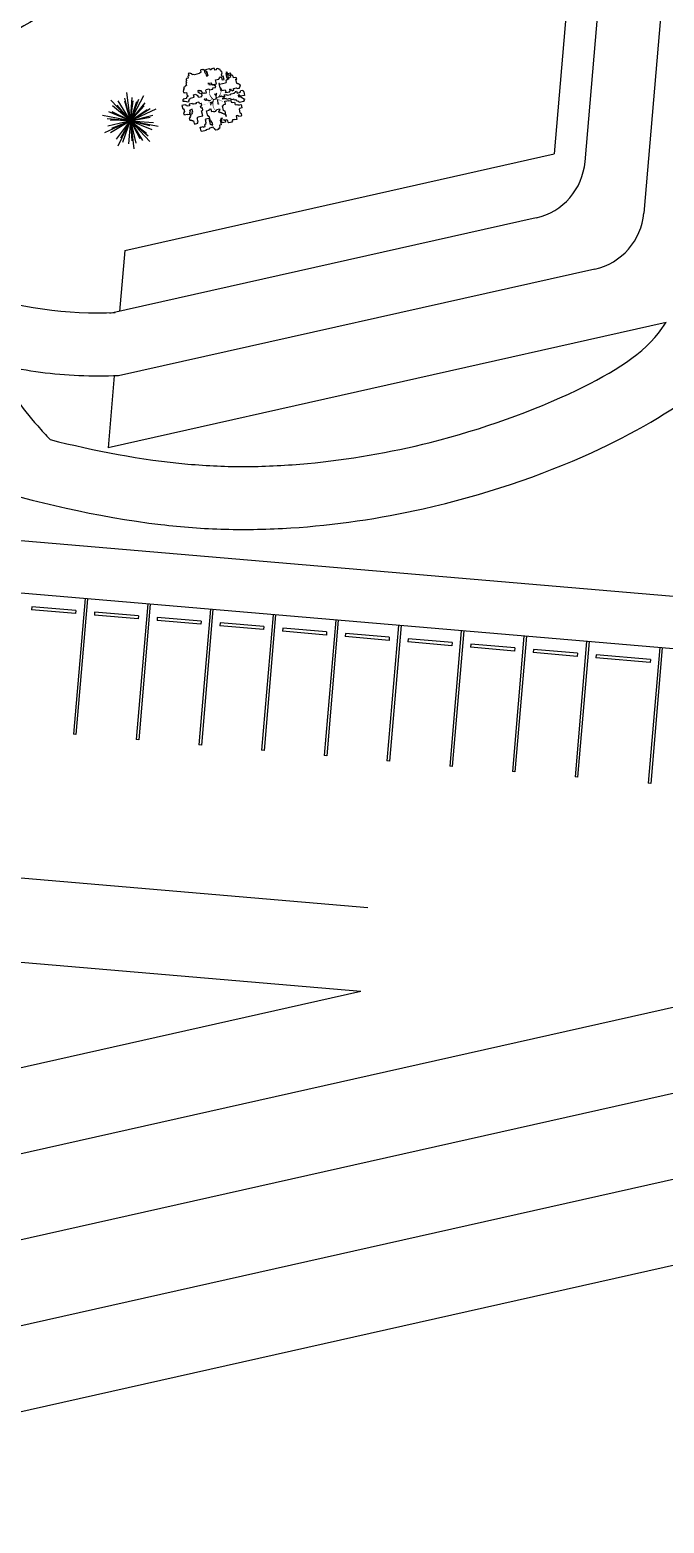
# Model space of a CAD drawing. Header units: inches. Extents: x 40 to 251, y 0 to 175.
# Drawn here: x 117.9 to 148.1, y 0.4 to 71.5 of the extents above; entities that cross this region are included whole.
import ezdxf

# ---------------------------------------------------------------- set-up
doc = ezdxf.new("R2010")
doc.units = ezdxf.units.IN
doc.header["$MEASUREMENT"] = 0
doc.layers.add('CUADRICULA', color=84, linetype='Continuous')
doc.layers.add('SENDAS', color=6, linetype='Continuous')

msp = doc.modelspace()

# ---------------------------------------------------------------- linework, layer by layer
for p, q in [((143.657, 75.035), (142.856, 65.631)), ((122.393, 61.033), (142.856, 65.631)), ((122.393, 61.033), (122.145, 58.127)), ((148.195, 57.606), (121.592, 51.629)), ((121.883, 55.053), (121.592, 51.629)), ((73.523, 50.947), (154.914, 44.017)), ((154.93, 41.507), (96.581, 46.475)), ((91.152, 12.087), (242.003, 45.981)), ((120.494, 44.439), (119.944, 37.98)), ((120.614, 44.428), (120.064, 37.969)), ((123.483, 44.184), (122.933, 37.725)), ((123.603, 44.174), (123.053, 37.715)), ((117.962, 44.052), (117.949, 43.903)), ((120.042, 43.724), (117.949, 43.903)), ((120.055, 43.874), (117.962, 44.052)), ((120.055, 43.874), (120.042, 43.724)), ((120.951, 43.798), (120.939, 43.648)), ((123.031, 43.47), (120.939, 43.648)), ((123.044, 43.619), (120.951, 43.798)), ((123.044, 43.619), (123.031, 43.47)), ((123.941, 43.543), (123.928, 43.394)), ((126.033, 43.365), (123.941, 43.543)), ((126.473, 43.93), (125.923, 37.471)), ((126.592, 43.919), (126.042, 37.46)), ((129.462, 43.675), (128.912, 37.216)), ((129.581, 43.665), (129.031, 37.206)), ((132.451, 43.421), (131.901, 36.962)), ((126.02, 43.215), (123.928, 43.394)), ((126.033, 43.365), (126.02, 43.215)), ((126.93, 43.289), (126.917, 43.139)), ((129.009, 42.961), (126.917, 43.139)), ((129.022, 43.11), (126.93, 43.289)), ((129.022, 43.11), (129.009, 42.961)), ((129.919, 43.034), (129.906, 42.885)), ((131.999, 42.706), (129.906, 42.885)), ((132.011, 42.856), (129.919, 43.034)), ((132.011, 42.856), (131.999, 42.706)), ((132.57, 43.41), (132.021, 36.951)), ((132.908, 42.78), (132.895, 42.63)), ((135.001, 42.601), (132.908, 42.78)), ((135.44, 43.166), (134.89, 36.707)), ((135.56, 43.156), (135.01, 36.697)), ((138.429, 42.912), (137.879, 36.453)), ((138.549, 42.901), (137.999, 36.442)), ((92.029, 8.184), (242.879, 42.078)), ((134.988, 42.452), (132.895, 42.63)), ((135.001, 42.601), (134.988, 42.452)), ((135.897, 42.525), (135.885, 42.376)), ((137.977, 42.197), (135.885, 42.376)), ((137.99, 42.347), (135.897, 42.525)), ((137.99, 42.347), (137.977, 42.197)), ((138.887, 42.271), (138.874, 42.121)), ((140.966, 41.943), (138.874, 42.121)), ((140.979, 42.092), (138.887, 42.271)), ((141.418, 42.657), (140.869, 36.198)), ((140.979, 42.092), (140.966, 41.943)), ((141.538, 42.647), (140.988, 36.188)), ((141.876, 42.016), (141.863, 41.867)), ((143.968, 41.838), (141.876, 42.016)), ((144.408, 42.403), (143.858, 35.944)), ((144.527, 42.393), (143.977, 35.933)), ((147.895, 42.106), (147.345, 35.647)), ((148.015, 42.096), (147.465, 35.636)), ((143.955, 41.688), (141.863, 41.867)), ((143.968, 41.838), (143.955, 41.688)), ((144.865, 41.762), (144.852, 41.612)), ((147.443, 41.392), (144.852, 41.612)), ((147.456, 41.541), (144.865, 41.762)), ((147.456, 41.541), (147.443, 41.392)), ((39.834, 37.735), (133.98, 29.719)), ((92.905, 4.282), (243.756, 38.176)), ((120.064, 37.969), (119.944, 37.98)), ((123.053, 37.715), (122.933, 37.725)), ((126.042, 37.46), (125.923, 37.471)), ((129.031, 37.206), (128.912, 37.216)), ((132.021, 36.951), (131.901, 36.962)), ((135.01, 36.697), (134.89, 36.707)), ((137.999, 36.442), (137.879, 36.453)), ((140.988, 36.188), (140.869, 36.198)), ((143.977, 35.933), (143.858, 35.944)), ((147.465, 35.636), (147.345, 35.647)), ((93.782, 0.379), (244.633, 34.273)), ((40.754, 33.642), (133.641, 25.734)), ((90.275, 15.99), (133.641, 25.734))]:
    msp.add_line(p, q)
at = {"layer": 'CUADRICULA'}
for p, q in [((122.658, 67.215), (122.49, 68.559)), ((122.655, 67.215), (123.291, 68.411)), ((122.655, 67.215), (121.631, 67.637)), ((122.655, 67.215), (121.729, 68.203)), ((122.655, 67.215), (121.787, 67.635)), ((122.655, 67.215), (121.812, 67.933)), ((122.655, 67.215), (122.033, 67.952)), ((122.655, 67.215), (122.075, 68.159)), ((122.658, 67.215), (122.389, 68.142)), ((122.658, 67.215), (122.397, 68.292)), ((122.655, 67.215), (123.062, 68.245)), ((122.655, 67.215), (122.969, 68.127)), ((122.655, 67.215), (123.361, 68.069)), ((122.655, 67.215), (123.313, 67.921)), ((122.655, 67.215), (123.599, 67.795)), ((122.655, 67.215), (123.882, 67.79)), ((122.655, 67.215), (123.453, 67.757)), ((122.658, 67.215), (122.743, 68.32)), ((122.658, 67.215), (122.789, 68.171)), ((122.655, 67.215), (121.325, 67.47)), ((122.655, 67.215), (121.429, 66.64)), ((122.655, 67.215), (121.551, 67.3)), ((122.655, 67.215), (121.578, 66.955)), ((122.655, 67.215), (121.691, 67.245)), ((122.655, 67.215), (121.712, 66.635)), ((122.655, 67.215), (121.762, 66.851)), ((122.654, 67.22), (121.976, 66.344)), ((122.654, 67.22), (122.056, 66.005)), ((122.654, 67.22), (122.184, 66.378)), ((122.654, 67.22), (122.28, 66.178)), ((122.657, 67.227), (122.572, 66.122)), ((122.655, 67.215), (123.732, 67.475)), ((122.655, 67.215), (123.605, 67.386)), ((122.655, 67.215), (123.581, 66.227)), ((122.655, 67.215), (123.986, 66.96)), ((122.655, 67.215), (123.111, 66.365)), ((122.655, 67.215), (123.418, 66.624)), ((122.655, 67.215), (123.592, 66.985)), ((122.655, 67.215), (123.236, 66.271)), ((122.655, 67.215), (123.499, 66.497)), ((122.655, 67.215), (123.68, 66.793)), ((122.655, 67.215), (123.76, 67.13)), ((122.657, 67.227), (122.917, 66.15)), ((122.657, 67.227), (122.727, 66.265)), ((122.657, 67.227), (122.825, 65.883))]:
    msp.add_line(p, q, dxfattribs=at)
for points in [[(126.808, 69.728), (126.813, 69.705), (126.768, 69.695), (126.773, 69.672), (126.75, 69.667), (126.755, 69.645), (126.687, 69.629), (126.677, 69.674), (126.65, 69.692), (126.644, 69.715), (126.531, 69.689), (126.536, 69.667), (126.514, 69.661), (126.496, 69.634), (126.474, 69.629), (126.463, 69.674), (126.441, 69.669), (126.436, 69.691), (126.232, 69.646), (126.247, 69.578), (126.27, 69.583), (126.28, 69.538), (126.325, 69.548), (126.303, 69.543), (126.343, 69.362), (126.298, 69.352), (126.303, 69.329), (126.273, 69.465), (126.245, 69.482), (126.222, 69.477), (126.187, 69.635), (126.164, 69.63), (126.159, 69.653), (126.091, 69.638), (126.086, 69.66), (126.018, 69.645), (126, 69.617), (126.021, 69.527), (125.998, 69.522), (126.003, 69.499), (125.935, 69.484), (125.94, 69.461), (125.714, 69.411), (125.664, 69.423), (125.596, 69.408), (125.585, 69.453), (125.563, 69.448), (125.535, 69.465), (125.512, 69.46), (125.485, 69.478), (125.417, 69.463), (125.437, 69.372), (125.42, 69.344), (125.397, 69.339), (125.417, 69.249), (125.327, 69.228), (125.332, 69.206), (125.309, 69.201), (125.33, 69.11), (125.307, 69.105), (125.327, 69.015), (125.305, 69.01), (125.33, 68.897), (125.307, 68.892), (125.29, 68.864), (125.267, 68.859), (125.25, 68.831), (125.204, 68.821), (125.22, 68.753), (125.197, 68.748), (125.207, 68.703), (125.184, 68.698), (125.195, 68.652), (125.177, 68.625), (125.192, 68.557), (125.238, 68.567), (125.243, 68.544), (125.333, 68.565), (125.369, 68.406), (125.391, 68.412), (125.402, 68.366), (125.356, 68.356), (125.361, 68.334), (125.339, 68.328), (125.344, 68.306), (125.321, 68.301), (125.326, 68.278), (125.168, 68.243), (125.173, 68.22), (125.15, 68.215), (125.165, 68.147), (125.188, 68.152), (125.261, 68.145), (125.334, 68.137), (125.362, 68.12), (125.452, 68.14), (125.442, 68.185), (125.465, 68.191), (125.46, 68.213), (125.477, 68.241), (125.472, 68.263), (125.518, 68.274), (125.512, 68.296), (125.694, 68.337), (125.668, 68.45), (125.781, 68.475), (125.786, 68.453), (125.809, 68.458), (125.837, 68.44), (125.842, 68.418), (125.865, 68.423), (125.875, 68.378), (125.902, 68.36), (125.907, 68.337), (126.066, 68.373), (126.061, 68.396), (126.084, 68.401), (126.058, 68.514), (126.013, 68.504), (125.985, 68.521), (125.962, 68.516), (125.957, 68.539), (125.935, 68.534), (125.93, 68.556), (125.907, 68.551), (125.882, 68.664), (125.927, 68.674), (125.932, 68.652), (125.977, 68.662), (126.005, 68.644), (126.028, 68.65), (126.038, 68.604), (126.065, 68.587), (126.071, 68.564), (126.093, 68.569), (126.098, 68.547), (126.121, 68.552), (126.126, 68.529), (126.194, 68.544), (126.199, 68.522), (126.29, 68.542), (126.259, 68.678), (126.277, 68.706), (126.39, 68.731), (126.395, 68.708), (126.418, 68.713), (126.423, 68.691), (126.581, 68.726), (126.576, 68.749), (126.599, 68.754), (126.594, 68.777), (126.707, 68.802), (126.702, 68.825), (126.724, 68.83), (126.709, 68.898), (126.664, 68.888), (126.659, 68.91), (126.613, 68.9), (126.608, 68.923), (126.563, 68.912), (126.558, 68.935), (126.422, 68.904), (126.402, 68.995), (126.357, 68.985), (126.515, 69.02), (126.53, 68.953), (126.553, 68.958), (126.581, 68.94), (126.762, 68.981), (126.721, 69.162), (126.88, 69.197), (126.897, 69.225), (126.892, 69.248), (126.915, 69.253), (126.905, 69.298), (126.95, 69.308), (126.955, 69.286), (126.978, 69.291), (126.983, 69.268), (127.005, 69.273), (127.031, 69.16), (127.121, 69.18), (127.086, 69.339), (127.04, 69.328), (127.035, 69.351), (127.013, 69.346), (126.997, 69.414), (127.02, 69.419), (127.01, 69.464), (127.033, 69.469), (127.012, 69.56), (126.99, 69.555), (126.985, 69.577), (126.957, 69.595), (126.942, 69.663), (126.919, 69.657), (126.891, 69.675), (126.869, 69.67), (126.863, 69.693), (126.841, 69.687), (126.836, 69.71)], [(127.231, 69.538), (127.254, 69.543), (127.33, 69.204), (127.307, 69.198), (127.353, 69.209), (127.348, 69.231), (127.365, 69.259), (127.383, 69.287), (127.405, 69.292), (127.446, 69.324), (127.435, 69.37), (127.385, 69.382), (127.362, 69.377), (127.357, 69.4), (127.267, 69.379), (127.246, 69.47), (127.201, 69.46), (127.242, 69.279), (127.265, 69.284), (127.27, 69.261), (127.292, 69.266), (127.307, 69.198), (127.262, 69.188), (127.267, 69.166), (127.222, 69.155), (127.227, 69.133), (127.204, 69.128), (127.225, 69.037), (127.202, 69.032), (127.185, 69.005), (126.913, 68.943), (126.903, 68.989), (126.88, 68.984), (126.926, 68.78), (126.948, 68.785), (126.976, 68.768), (126.986, 68.722), (126.941, 68.712), (126.951, 68.667), (127.019, 68.682), (127.024, 68.66), (127.183, 68.695), (127.203, 68.605), (127.18, 68.6), (127.191, 68.555), (127.394, 68.6), (127.389, 68.623), (127.412, 68.628), (127.392, 68.718), (127.437, 68.729), (127.447, 68.683), (127.47, 68.688), (127.475, 68.666), (127.497, 68.671), (127.502, 68.648), (127.593, 68.669), (127.573, 68.759), (127.708, 68.79), (127.736, 68.772), (127.741, 68.75), (127.854, 68.775), (127.849, 68.798), (127.872, 68.803), (127.867, 68.825), (127.885, 68.853), (127.879, 68.876), (127.902, 68.881), (127.892, 68.926), (127.864, 68.943), (127.842, 68.938), (127.836, 68.961), (127.814, 68.956), (127.809, 68.978), (127.786, 68.973), (127.758, 68.991), (127.736, 68.986), (127.69, 69.189), (127.735, 69.2), (127.72, 69.267), (127.675, 69.257), (127.67, 69.28), (127.579, 69.259), (127.559, 69.35), (127.536, 69.345), (127.531, 69.367), (127.503, 69.385), (127.481, 69.38), (127.453, 69.397), (127.438, 69.465), (127.41, 69.483), (127.297, 69.457), (127.269, 69.475)], [(126.751, 68.422), (126.745, 68.42), (126.744, 68.426), (126.738, 68.43), (126.733, 68.429), (126.726, 68.433), (126.72, 68.437), (126.713, 68.441), (126.708, 68.44), (126.707, 68.445), (126.702, 68.444), (126.695, 68.448), (126.683, 68.5)], [(126.729, 68.273), (126.745, 68.277), (126.749, 68.283), (126.748, 68.288), (126.753, 68.29), (126.75, 68.3), (126.755, 68.307), (126.76, 68.308), (126.757, 68.318), (126.763, 68.319), (126.746, 68.393), (126.741, 68.392), (126.736, 68.413), (126.74, 68.419), (126.739, 68.425), (126.75, 68.427), (126.748, 68.432), (126.759, 68.435), (126.758, 68.44), (126.763, 68.441), (126.758, 68.462), (126.762, 68.468), (126.761, 68.474), (126.766, 68.475), (126.764, 68.485), (126.769, 68.487), (126.763, 68.513), (126.768, 68.519), (126.772, 68.526), (126.777, 68.527), (126.776, 68.532), (126.781, 68.533), (126.776, 68.532)], [(126.85, 68.35), (126.945, 68.371), (126.943, 68.377), (126.954, 68.379), (126.958, 68.385), (126.969, 68.388), (126.967, 68.393), (126.973, 68.394), (126.971, 68.399), (126.998, 68.405), (126.999, 68.4), (127.004, 68.401), (127.007, 68.391), (127.012, 68.392), (127.014, 68.381), (127.019, 68.383), (127.022, 68.372), (127.027, 68.373), (127.034, 68.369), (127.118, 68.388), (127.119, 68.383), (127.124, 68.384), (127.128, 68.368), (127.133, 68.369), (127.134, 68.364), (127.139, 68.365), (127.141, 68.36), (127.146, 68.361), (127.147, 68.356), (127.152, 68.357), (127.155, 68.347)], [(127.143, 68.449), (127.233, 68.469), (127.239, 68.447), (127.261, 68.452), (127.266, 68.429), (127.447, 68.47), (127.442, 68.492), (127.623, 68.533), (127.618, 68.556), (127.641, 68.561), (127.659, 68.588), (127.681, 68.593), (127.676, 68.616), (127.721, 68.626), (127.742, 68.536), (127.9, 68.571), (127.895, 68.594), (127.913, 68.622), (127.93, 68.649), (128.021, 68.67), (128.036, 68.602), (128.059, 68.607), (128.099, 68.426), (127.896, 68.38), (127.891, 68.403), (127.863, 68.42), (127.858, 68.443), (127.79, 68.428), (127.805, 68.36), (127.873, 68.375), (127.878, 68.353), (127.923, 68.363), (127.928, 68.34), (127.951, 68.345), (127.956, 68.323), (127.979, 68.328), (127.984, 68.305), (128.012, 68.288), (128.034, 68.293), (128.039, 68.27), (128.067, 68.253), (128.09, 68.258), (128.095, 68.235), (128.072, 68.23), (128.082, 68.185), (128.06, 68.18), (128.07, 68.134), (127.843, 68.084), (127.833, 68.129), (127.811, 68.124), (127.805, 68.146), (127.76, 68.136), (127.755, 68.159), (127.732, 68.154), (127.722, 68.199), (127.677, 68.189), (127.672, 68.211), (127.627, 68.201), (127.622, 68.224), (127.599, 68.219), (127.594, 68.241), (127.481, 68.216), (127.476, 68.238), (127.453, 68.233), (127.448, 68.256), (127.425, 68.251), (127.42, 68.274), (127.239, 68.233), (127.229, 68.278), (127.07, 68.242), (127.06, 68.288), (127.083, 68.293), (127.078, 68.315), (127.123, 68.326), (127.118, 68.348), (127.163, 68.358), (127.138, 68.471)], [(126.024, 68.031), (125.979, 68.021), (125.974, 68.044), (125.951, 68.038), (125.941, 68.084), (125.918, 68.079), (125.913, 68.101), (125.777, 68.071), (125.787, 68.025), (125.674, 68), (125.669, 68.023), (125.624, 68.012), (125.619, 68.035), (125.46, 67.999), (125.475, 67.932), (125.362, 67.906), (125.357, 67.929), (125.335, 67.924), (125.324, 67.969), (125.302, 67.964), (125.274, 67.981), (125.116, 67.946), (125.151, 67.787), (125.174, 67.793), (125.179, 67.77), (125.201, 67.775), (125.232, 67.639), (125.209, 67.634), (125.219, 67.589), (125.197, 67.584), (125.212, 67.516), (125.235, 67.521), (125.24, 67.499), (125.376, 67.529), (125.381, 67.506), (125.494, 67.532), (125.489, 67.555), (125.511, 67.56), (125.496, 67.627), (125.519, 67.633), (125.499, 67.723), (125.544, 67.733), (125.539, 67.756), (125.607, 67.771), (125.584, 67.766), (125.614, 67.63), (125.592, 67.625), (125.607, 67.557), (125.584, 67.552), (125.59, 67.53), (125.522, 67.514), (125.532, 67.469), (125.509, 67.464), (125.519, 67.419), (125.497, 67.414), (125.507, 67.369), (125.462, 67.358), (125.487, 67.245), (125.51, 67.25), (125.56, 67.238), (125.583, 67.243), (125.588, 67.22), (125.633, 67.231), (125.638, 67.208), (125.661, 67.213), (125.691, 67.077), (125.714, 67.082), (125.719, 67.06), (125.877, 67.095), (125.862, 67.163), (125.885, 67.168), (125.844, 67.349), (125.867, 67.354), (125.862, 67.377), (125.884, 67.382), (125.879, 67.405), (126.106, 67.456), (126.055, 67.682), (126.077, 67.687), (126.072, 67.709), (126.118, 67.72), (126.092, 67.833), (126.024, 67.817), (126.004, 67.908), (126.049, 67.918), (126.044, 67.941), (126.067, 67.946), (126.047, 68.036), (126.001, 68.026), (125.996, 68.049)], [(126.036, 66.917), (126.127, 66.938), (126.132, 66.915), (126.222, 66.935), (126.202, 67.026), (126.225, 67.031), (126.22, 67.054), (126.265, 67.064), (126.255, 67.109), (126.277, 67.114), (126.242, 67.272), (126.265, 67.277), (126.259, 67.3), (126.395, 67.331), (126.461, 67.037), (126.507, 67.047), (126.512, 67.024), (126.557, 67.034), (126.562, 67.012), (126.585, 67.017), (126.559, 67.13), (126.532, 67.147), (126.521, 67.193), (126.499, 67.188), (126.471, 67.205), (126.425, 67.409), (126.403, 67.404), (126.393, 67.449), (126.347, 67.439), (126.291, 67.687), (126.405, 67.713), (126.399, 67.735), (126.422, 67.74), (126.417, 67.763), (126.485, 67.778), (126.51, 67.665), (126.533, 67.67), (126.538, 67.648), (126.629, 67.668), (126.634, 67.645), (126.724, 67.666), (126.719, 67.688), (126.742, 67.694), (126.737, 67.716), (126.759, 67.721), (126.777, 67.749), (126.913, 67.779), (126.918, 67.757), (126.9, 67.729), (126.905, 67.707), (126.883, 67.701), (126.888, 67.679), (126.865, 67.674), (126.875, 67.629), (126.898, 67.634), (126.903, 67.611), (126.971, 67.626), (126.976, 67.604), (126.999, 67.609), (127.004, 67.586), (127.026, 67.591), (127.032, 67.569), (127.082, 67.556), (127.11, 67.539), (127.155, 67.549), (127.16, 67.526), (127.183, 67.531), (127.193, 67.486), (127.215, 67.491), (127.231, 67.423), (127.175, 67.672), (127.124, 67.684), (127.097, 67.702), (127.046, 67.928), (127.091, 67.938), (127.086, 67.961), (127.109, 67.966), (127.104, 67.989), (127.194, 68.009), (127.164, 68.145), (127.345, 68.185), (127.35, 68.163), (127.44, 68.183), (127.461, 68.093), (127.506, 68.103), (127.511, 68.08), (127.624, 68.106), (127.65, 67.993), (127.672, 67.998), (127.677, 67.975), (127.745, 67.99), (127.75, 67.968), (127.818, 67.983), (127.823, 67.96), (127.937, 67.986), (127.972, 67.827), (127.859, 67.802), (127.864, 67.779), (127.841, 67.774), (127.882, 67.593), (127.905, 67.598), (127.91, 67.576), (127.938, 67.558), (127.958, 67.468), (127.935, 67.463), (127.94, 67.44), (127.827, 67.415), (127.822, 67.437), (127.799, 67.432), (127.794, 67.455), (127.772, 67.45), (127.767, 67.472), (127.699, 67.457), (127.739, 67.276), (127.626, 67.251), (127.621, 67.273), (127.531, 67.253), (127.536, 67.23), (127.513, 67.225), (127.518, 67.203), (127.495, 67.198), (127.506, 67.152), (127.347, 67.117), (127.342, 67.139), (127.319, 67.134), (127.299, 67.225), (127.276, 67.22), (127.271, 67.242), (127.249, 67.237), (127.244, 67.26), (127.13, 67.234), (127.125, 67.257), (127.103, 67.252), (127.125, 67.257), (127.153, 67.24), (127.176, 67.245), (127.196, 67.154), (127.038, 67.119), (126.997, 67.299), (127.042, 67.31), (127.037, 67.332), (126.969, 67.317), (126.974, 67.294), (126.952, 67.289), (126.962, 67.244), (126.939, 67.239), (126.99, 67.013), (126.922, 66.998), (126.904, 66.97), (126.92, 66.902), (126.902, 66.874), (126.907, 66.852), (126.862, 66.842), (126.867, 66.819), (126.822, 66.809), (126.827, 66.786), (126.736, 66.766), (126.709, 66.783), (126.703, 66.806), (126.681, 66.801), (126.676, 66.823), (126.648, 66.841), (126.643, 66.864), (126.62, 66.859), (126.61, 66.904), (126.429, 66.863), (126.434, 66.84), (126.411, 66.835), (126.417, 66.813), (126.258, 66.777), (126.263, 66.755), (126.059, 66.709), (126.054, 66.731), (126.032, 66.726), (125.991, 66.907), (126.036, 66.917)], [(126.48, 68.173), (126.412, 68.158), (126.411, 68.163), (126.405, 68.162), (126.404, 68.167), (126.393, 68.17), (126.386, 68.174), (126.38, 68.178), (126.373, 68.182), (126.361, 68.185), (126.355, 68.189), (126.344, 68.187), (126.343, 68.192), (126.27, 68.175), (126.268, 68.181), (126.258, 68.178), (126.251, 68.182), (126.245, 68.187), (126.239, 68.191), (126.233, 68.189), (126.232, 68.195), (126.226, 68.199), (126.224, 68.204), (126.219, 68.203), (126.216, 68.219), (126.21, 68.217), (126.209, 68.223), (126.204, 68.221), (126.197, 68.226), (126.196, 68.231), (126.191, 68.23), (126.19, 68.235), (126.185, 68.234), (126.183, 68.239), (126.173, 68.237), (126.172, 68.242)], [(126.318, 68.181), (126.315, 68.197), (126.308, 68.201), (126.307, 68.206), (126.301, 68.21), (126.292, 68.247), (126.286, 68.251), (126.285, 68.256), (126.279, 68.255), (126.278, 68.26), (126.272, 68.264), (126.265, 68.268), (126.263, 68.279)], [(126.582, 68.113), (126.561, 68.108), (126.562, 68.103), (126.547, 68.1), (126.548, 68.094), (126.542, 68.093), (126.544, 68.088), (126.523, 68.083), (126.524, 68.078), (126.466, 68.065), (126.468, 68.054), (126.463, 68.053), (126.464, 68.048)], [(126.517, 68.082), (126.524, 68.05), (126.514, 68.048), (126.51, 68.042), (126.511, 68.036), (126.495, 68.033), (126.496, 68.028), (126.491, 68.026), (126.495, 68.011), (126.489, 68.009), (126.491, 68.004), (126.485, 68.003), (126.486, 67.998), (126.482, 67.991), (126.485, 67.981), (126.481, 67.974), (126.484, 67.959)], [(126.83, 68.218), (126.831, 68.213), (126.826, 68.212), (126.821, 68.206), (126.816, 68.204), (126.819, 68.194), (126.813, 68.193), (126.814, 68.187), (126.81, 68.181), (126.812, 68.176), (126.806, 68.175), (126.809, 68.164), (126.803, 68.163), (126.826, 68.063), (126.821, 68.062), (126.829, 68.025), (126.834, 68.026), (126.835, 68.021), (126.851, 68.024), (126.857, 67.998)]]:
    msp.add_lwpolyline(points, dxfattribs=at)
for points in [[(126.619, 68.219, 0.0452, 0.0452, 0), (126.562, 68.276, 0.0452, 0.0181, -0.239139), (126.423, 68.691, 0.0452, 0.0452, -5.387379)], [(126.619, 68.219, 0.0452, 0.0136, 0), (126.619, 68.219, 0.0452, 0.0181, 0.349943), (126.985, 68.675, 0, 0, -13.040706)], [(126.619, 68.219, 0.0271, 0.0271, 0), (126.562, 68.276, 0.0271, 0.00452, 0), (126.452, 68.142, 0.00452, 0.00452, -0.267267), (126.057, 67.991, 0, 0, -17.886062)], [(126.619, 68.219, 0.0452, 0.00904, 0), (126.619, 68.219, 0.0452, 0.0452, 0), (126.6, 68.13, 0.0452, 0.00904, 0.246873), (126.719, 67.689, 0, 0, 75.144739)], [(126.619, 68.219, 0.0271, 0.00452, -0.310972), (127.184, 67.992, 0, 0, -0.105213)]]:
    msp.add_lwpolyline(points, format="xyseb", dxfattribs=at)
at = {"layer": 'SENDAS'}
for p, q in [((145.439, 78.286), (144.33, 65.261)), ((147.925, 72.119), (147.133, 62.815)), ((141.999, 62.588), (121.683, 58.023)), ((144.801, 60.143), (122.084, 55.062))]:
    msp.add_line(p, q, dxfattribs=at)
for centre in [(141.341, 65.515), (144.144, 63.07)]:
    msp.add_arc(centre, 3, 282.66323, 355.1336, dxfattribs=at)
for points, knots in [([(123.165, 75.965), (123.073, 75.867), (122.979, 75.77), (122.028, 74.809), (121.059, 74.021), (119.291, 72.77), (118.515, 72.274), (116.924, 71.36), (116.11, 70.944), (114.12, 70.074), (112.935, 69.676), (110.571, 69.204), (109.388, 69.129), (107.678, 69.377), (107.134, 69.517), (106.1, 69.899), (105.608, 70.14), (104.083, 71.064), (103.159, 71.911), (101.491, 73.851), (100.744, 74.947), (99.342, 77.292), (98.687, 78.542), (97.569, 80.789), (97.098, 81.773), (96.297, 83.437), (95.968, 84.12), (95.336, 85.4), (95.031, 86.002), (94.42, 87.207), (94.115, 87.809), (93.232, 89.613), (92.682, 90.813), (91.827, 93.232), (91.518, 94.454), (91.437, 96.566), (91.431, 96.8), (91.434, 97.034)], [156.982644, 156.982644, 156.982644, 156.982644, 157.332239, 157.332239, 160.478806, 160.478806, 162.803217, 162.803217, 165.127627, 165.127627, 168.422187, 168.422187, 171.716748, 171.716748, 173.315422, 173.315422, 174.914096, 174.914096, 178.547641, 178.547641, 182.181186, 182.181186, 185.814732, 185.814732, 188.559881, 188.559881, 190.47983, 190.47983, 192.21064, 192.21064, 193.94145, 193.94145, 197.403071, 197.403071, 200.864691, 200.864691, 201.51093, 201.51093, 201.51093, 201.51093]), ([(76.074, 54.898), (76.644, 54.282), (77.279, 53.715), (79.356, 52.139), (80.946, 51.287), (83.183, 50.497), (84.207, 50.222), (85.331, 50.194), (87.198, 50.208), (89.052, 50.015), (90.368, 50.089), (91.732, 49.841), (93.523, 50.299), (96.916, 51.258), (98.52, 51.759), (100.555, 52.161), (101.045, 52.239), (102.5, 52.396), (103.484, 52.398), (105.516, 52.242), (106.56, 52.084), (110.052, 51.38), (112.62, 50.597), (118.093, 49.074), (121.001, 48.335), (125.107, 47.854), (126.124, 47.776), (128.197, 47.72), (129.247, 47.742), (132.411, 47.944), (134.538, 48.259), (139.458, 49.361), (142.204, 50.278), (146.627, 52.305), (148.407, 53.335), (151.068, 55.346), (152.064, 56.276), (153.124, 57.707), (153.348, 58.139), (154.601, 62.12)], [97.35038, 97.35038, 97.35038, 97.35038, 99.461475, 99.461475, 103.777779, 103.777779, 106.41258, 106.41258, 108.182566, 108.182566, 109.952551, 109.952551, 115.128588, 115.128588, 120.304624, 120.304624, 121.98073, 121.98073, 125.33294, 125.33294, 128.685151, 128.685151, 136.230072, 136.230072, 143.774994, 143.774994, 146.188052, 146.188052, 148.601111, 148.601111, 153.427228, 153.427228, 160.034947, 160.034947, 165.264997, 165.264997, 169.203984, 169.203984, 170.757545, 170.757545, 170.757545, 170.757545]), ([(121.939, 58.058), (119.675, 57.948), (117.302, 58.307), (112.961, 59.661), (111.02, 60.5), (109.073, 61.542)], [35.126604, 35.126604, 35.126604, 35.126604, 43.46064, 43.46064, 49.973825, 49.973825, 49.973825, 49.973825]), ([(118.829, 52.018), (120.963, 51.488), (123.145, 51.053), (126.319, 50.772), (127.254, 50.731), (129.161, 50.742), (130.131, 50.791), (133.06, 51.062), (135.036, 51.407), (139.444, 52.513), (141.834, 53.368), (145.654, 55.203), (147.18, 56.131), (148.195, 57.606), (148.195, 57.606), (148.195, 57.606)], [138.705216, 138.705216, 138.705216, 138.705216, 144.592657, 144.592657, 147.009128, 147.009128, 149.425599, 149.425599, 154.258541, 154.258541, 160.542012, 160.542012, 165.669932, 165.669932, 166.970119, 166.970119, 166.970119, 166.970119]), ([(116.541, 55.532), (116.558, 55.399), (116.588, 55.262), (116.739, 54.774), (116.932, 54.389), (117.484, 53.563), (117.84, 53.124), (118.429, 52.455), (118.626, 52.239), (118.829, 52.018)], [2.096932, 2.096932, 2.096932, 2.096932, 2.822674, 2.822674, 4.563522, 4.563522, 6.304369, 6.304369, 7.119931, 7.119931, 7.119931, 7.119931]), ([(122.084, 55.062), (121.459, 55.031), (120.831, 55.031), (118.985, 55.115), (117.763, 55.277), (116.541, 55.532)], [35.126604, 35.126604, 35.126604, 35.126604, 37.071667, 37.071667, 40.828151, 40.828151, 40.828151, 40.828151])]:
    msp.add_open_spline(points, degree=3, knots=knots, dxfattribs=at)

doc.saveas('drawing.dxf')
